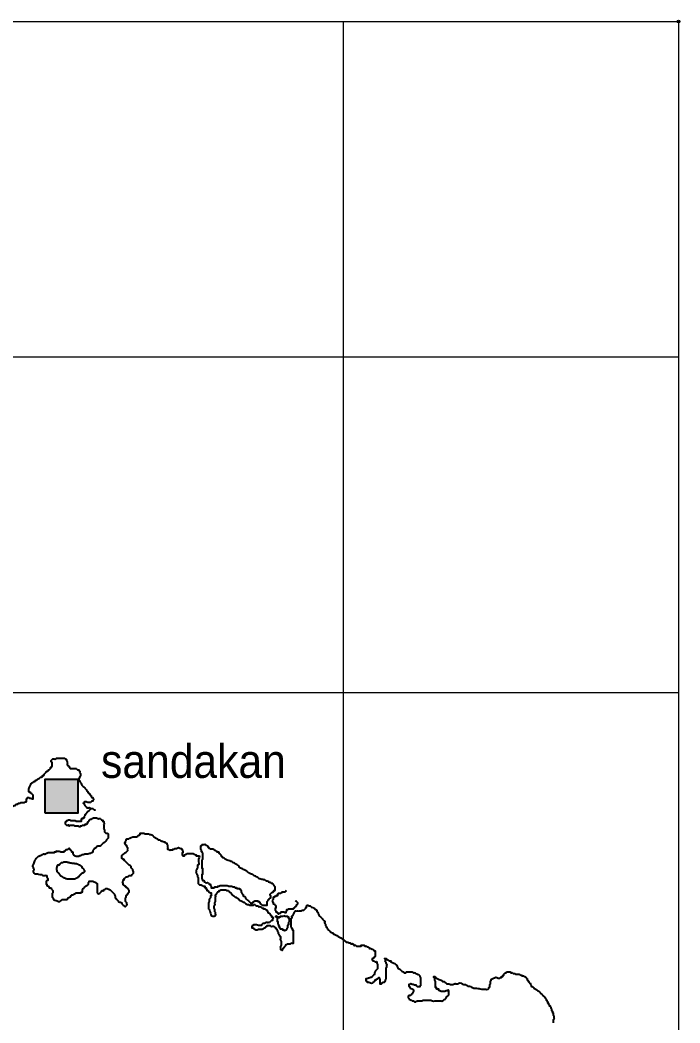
# Model space of a CAD drawing. Header units: metres. Extents: x -400 to 2000400, y -400 to 948520.
# Drawn here: x 1803657 to 2000400, y 601517 to 900400 of the extents above; entities that cross this region are included whole.
import ezdxf
from ezdxf.enums import TextEntityAlignment as Align

# ---------------------------------------------------------------- set-up
doc = ezdxf.new("R2010")
doc.units = ezdxf.units.M
doc.header["$LTSCALE"] = 1600
doc.header["$PDMODE"] = 32
doc.header["$PDSIZE"] = 800
for name, color, linetype, lineweight in [('1', 7, 'Continuous', 25), ('2', 7, 'Continuous', 25), ('3', 7, 'Continuous', 13)]:
    doc.layers.add(name, color=color, linetype=linetype, lineweight=lineweight)

msp = doc.modelspace()

# ---------------------------------------------------------------- hatches: boundary and pattern name
at = {"layer": '2'}
msp.add_hatch(color=256, dxfattribs=at).paths.add_polyline_path([(1811003, 664095), (1821003, 664095), (1821003, 674095), (1811003, 674095)])

# ---------------------------------------------------------------- linework, layer by layer
at = {"layer": '1'}
for points in [[(1795642, 665238), (1796075, 665238), (1796509, 665238), (1796726, 665454), (1797159, 665454), (1798026, 665238), (1798893, 665238), (1799543, 665238), (1799977, 665454), (1800194, 665454), (1800411, 665454), (1800844, 665671), (1801278, 665888), (1801494, 666105), (1801928, 666322), (1802145, 666322), (1802361, 666539), (1802578, 666756), (1803012, 666756), (1803228, 666972), (1803445, 666972), (1803879, 667189), (1804529, 667189), (1804746, 667189), (1804963, 667189), (1805179, 667406), (1805396, 667406), (1805613, 667623), (1805613, 667840), (1805613, 668057), (1805613, 668273), (1805830, 668490), (1805830, 668707), (1806046, 668707), (1806263, 668707), (1806480, 668490), (1806913, 668490), (1807347, 668273), (1807564, 668273), (1807564, 668490), (1807564, 668707), (1807564, 668924), (1807564, 669141), (1807564, 669358), (1807347, 669575), (1807130, 669791), (1806913, 670008), (1806697, 670225), (1806480, 670225), (1806480, 670442), (1806263, 670442), (1806263, 670659), (1806263, 670876), (1806263, 671309), (1806480, 671743), (1806697, 672177), (1806913, 672610), (1807130, 673044), (1807564, 673261), (1807781, 673478), (1807997, 673478), (1808214, 673695), (1808431, 673912), (1808648, 673912), (1808864, 674128), (1809298, 674345), (1809515, 674562), (1809731, 674779), (1809948, 674779), (1810382, 674996), (1810382, 675213), (1810598, 675213), (1810815, 675429), (1810815, 675646), (1811032, 675863), (1811249, 676080), (1811466, 676297), (1811682, 676514), (1812116, 676731), (1812116, 676947), (1812333, 676947), (1812549, 677164), (1812766, 677381), (1812766, 677598), (1812983, 677598), (1812983, 677815), (1813200, 678032), (1813200, 678249), (1813200, 678465), (1813200, 678682), (1813200, 678899)], [(1813200, 678899), (1813200, 679116), (1812983, 679333), (1812983, 679550), (1812983, 679766), (1813200, 679983), (1813416, 680200), (1813633, 680200), (1813850, 680200), (1814283, 680200), (1814500, 680417), (1814717, 680417), (1815151, 680417), (1815367, 680417), (1815584, 680417), (1815801, 680417), (1816018, 680417), (1816451, 680417), (1816668, 680417), (1816885, 680417), (1817101, 680200), (1817318, 680200), (1817318, 679983), (1817535, 679983), (1817535, 679766), (1817752, 679333), (1817752, 679116), (1817752, 678899), (1817752, 678682), (1817752, 678465), (1817969, 678249), (1818185, 677815), (1818402, 677815), (1818402, 677598), (1818619, 677381), (1819052, 677381), (1819269, 677381), (1819486, 677381), (1819703, 677381), (1819919, 677381), (1820136, 677381), (1820353, 677381), (1820570, 677164), (1821003, 676947), (1821220, 676947), (1821220, 676731), (1821437, 676514), (1821437, 676297), (1821437, 676080), (1821654, 675863), (1821654, 675429), (1821654, 675213), (1821437, 674996), (1821437, 674562), (1821220, 674345), (1821220, 673912), (1821437, 673695), (1821437, 673478), (1821654, 673261), (1821654, 673044), (1821870, 672827), (1822087, 672394), (1822304, 672177), (1822521, 671960), (1822737, 671743), (1822954, 671526), (1823171, 671309), (1823388, 671093), (1823604, 670659), (1823821, 670442), (1824038, 670008), (1824255, 670008), (1824255, 669791), (1824471, 669791), (1824471, 669575), (1824688, 669358), (1824905, 669141), (1824905, 668924), (1825122, 668707), (1825339, 668707), (1825339, 668490), (1825555, 668273), (1825555, 668057), (1825339, 667840), (1825339, 667623), (1825122, 667623), (1824905, 667406), (1824688, 667189), (1824471, 667189), (1824255, 667189), (1823821, 667189)], [(1823821, 667189), (1823388, 667406), (1823171, 667406), (1822954, 667406), (1822737, 667189), (1822737, 666972), (1822521, 666972), (1822737, 666756), (1822954, 666322), (1823171, 666105), (1823388, 665888), (1823604, 665671), (1823821, 665671), (1824038, 665671), (1824471, 665671), (1824905, 665454), (1825339, 665454), (1825555, 665238), (1825772, 665021), (1825989, 665021), (1825989, 664804)], [(1824905, 665454), (1823604, 664153), (1823388, 663937), (1823171, 663720), (1823171, 663503), (1822954, 663503), (1822954, 663286), (1822737, 663069), (1822737, 662852), (1822737, 662635), (1822521, 662635), (1822521, 662419), (1822304, 662419), (1822087, 662419), (1822087, 662202), (1821870, 662202), (1821870, 661985), (1821870, 661768), (1821870, 661551), (1821654, 661551), (1821220, 661551), (1821003, 661551), (1820786, 661551), (1820570, 661551), (1820353, 661551), (1820136, 661768), (1819919, 661768), (1819703, 661768), (1819486, 661768), (1819269, 661768), (1819052, 661768), (1818836, 661768), (1818619, 661985), (1818402, 661985), (1818185, 661985), (1817969, 661985), (1817752, 661768), (1817535, 661768), (1817535, 661551), (1817318, 661551), (1817318, 661334), (1817101, 661334), (1817101, 661117), (1817101, 660901), (1817318, 660684), (1817535, 660467), (1818185, 660467), (1818185, 660250), (1818402, 660250), (1818619, 660467), (1818836, 660467), (1819052, 660467), (1819269, 660467), (1819486, 660467), (1819703, 660467), (1819919, 660250), (1820136, 660250), (1820353, 660250), (1820570, 660250), (1820786, 660250), (1821003, 660250), (1821220, 660033), (1821437, 660033), (1821654, 660033), (1821654, 660250), (1821870, 660250), (1822087, 660250), (1822304, 660467), (1822521, 660467), (1822737, 660467), (1822954, 660467), (1822954, 660684), (1823171, 660684), (1823388, 660684), (1823388, 660901), (1823604, 660901), (1823821, 661117), (1823821, 661334), (1824038, 661551), (1824255, 661768), (1824255, 661985), (1824688, 662202), (1825122, 662419), (1825555, 662635), (1825772, 662635), (1826206, 662635), (1826422, 662635), (1826856, 662419), (1827289, 662419), (1827506, 662419), (1827723, 662202)], [(1827723, 662202), (1828156, 661985), (1828373, 661768), (1828373, 661551), (1828590, 661551), (1828590, 661334), (1828590, 661117), (1828807, 660901), (1828590, 660684), (1828590, 660467), (1828590, 660250), (1828590, 660033), (1828590, 659600), (1828590, 659383), (1828807, 658949), (1828807, 658515), (1829024, 658298), (1829240, 658082), (1829457, 658082), (1829674, 658082), (1829891, 657865), (1829891, 657648), (1829891, 657431), (1829891, 657214), (1829891, 656997), (1829891, 656564), (1829457, 656130), (1829240, 655696), (1828807, 655263), (1828156, 654829), (1827723, 654395), (1827073, 654178), (1826856, 654178), (1826422, 653961), (1826206, 653745), (1825989, 653528), (1825772, 653528), (1825772, 653311), (1825555, 653094), (1825339, 652877), (1825339, 652660), (1825339, 652444), (1825122, 652227), (1824905, 652227), (1824688, 652010), (1824471, 652010), (1823821, 651793), (1823604, 651793), (1822954, 651793), (1822521, 651576), (1822087, 651576), (1821654, 651359), (1821437, 651359), (1821220, 651142), (1821003, 651142), (1820786, 651142), (1820570, 651142), (1820353, 651142), (1819919, 651359), (1819703, 651576), (1819486, 651793), (1819486, 652010), (1819269, 652444), (1819052, 652444), (1819052, 652660), (1818836, 652877), (1818619, 653094), (1818619, 653311), (1818402, 653528), (1818185, 653528), (1817969, 653311), (1817752, 653094), (1817318, 653094), (1817101, 652877), (1816885, 652660), (1816668, 652660), (1816668, 652444), (1816451, 652444), (1816234, 652444), (1816018, 652444), (1815801, 652444), (1815367, 652660), (1815151, 652660), (1814717, 652660), (1814283, 652660), (1814283, 652444), (1814067, 652444), (1813850, 652444), (1813850, 652227), (1813633, 652227), (1813416, 652227)], [(1835960, 640300), (1836177, 640517), (1836177, 640734), (1836177, 640951), (1835960, 641167), (1835960, 641384), (1835743, 641601), (1835526, 641818), (1835310, 642035), (1835093, 642035), (1835093, 642252), (1834876, 642252), (1834659, 642469), (1834443, 642685), (1834443, 643119), (1834226, 643553), (1834443, 643770), (1834443, 643986), (1834443, 644203), (1834659, 644203), (1834659, 644420), (1834876, 644637), (1835093, 644854), (1835310, 645071), (1835526, 645071), (1835960, 645288), (1836394, 645504), (1836827, 645504), (1837044, 645721), (1837261, 645938), (1837477, 646155), (1837477, 646372), (1837477, 646589), (1837261, 647022), (1837261, 647239), (1837044, 647456), (1836827, 647890), (1836610, 648323), (1836177, 648540), (1835743, 648974), (1835310, 649408), (1834876, 649841), (1834659, 650058), (1834659, 650275), (1834443, 650275), (1834226, 650492), (1834009, 650492), (1834009, 650709), (1834009, 650926), (1834009, 651142), (1834009, 651359), (1834226, 651576), (1834443, 651793), (1834659, 652010), (1834876, 652227), (1835310, 652444), (1835526, 652660), (1835743, 652877), (1835743, 653094), (1835743, 653311), (1835743, 653745), (1835526, 654178), (1835526, 654395), (1835310, 654395), (1835093, 654612), (1835093, 654829), (1834876, 655046), (1834876, 655263), (1835093, 655263), (1835093, 655696), (1835310, 655913), (1835310, 656130), (1835526, 656347), (1835743, 656347), (1836394, 656564), (1836827, 656781), (1837694, 656997), (1838344, 656997), (1838778, 657214), (1838995, 657431), (1839428, 657648), (1839428, 657865), (1839428, 658082), (1839645, 658082), (1839862, 658082), (1840512, 658082), (1840946, 657865), (1841379, 657865), (1841813, 657865), (1842029, 657865), (1842246, 657648)], [(1842246, 657648), (1842463, 657648), (1842680, 657648), (1843113, 657431), (1843330, 657214), (1843547, 656997), (1843980, 656781), (1844197, 656564), (1844631, 656347), (1844847, 656130), (1845064, 656130), (1845498, 655913), (1845931, 655696), (1846148, 655696), (1846581, 655479), (1846798, 655479), (1846798, 655263), (1847015, 655263), (1847232, 655046), (1847449, 655046), (1847449, 654829), (1847665, 654612), (1847665, 654395), (1847665, 654178), (1847665, 653961), (1847665, 653745), (1847665, 653311), (1847882, 653311), (1848099, 653094), (1848532, 653094), (1848966, 653094), (1849183, 653094), (1849183, 653311), (1849399, 653311), (1849616, 653311), (1849833, 653528), (1850266, 653528), (1850700, 653745), (1851134, 653745), (1851567, 653528), (1851784, 653528), (1851784, 653311), (1852001, 653311), (1852001, 653094), (1852217, 652660), (1852217, 652444), (1852217, 652227), (1852001, 652227), (1852001, 651793), (1852001, 651576), (1852217, 651359), (1852434, 651359), (1852651, 651359), (1852651, 651576), (1852868, 651576), (1853084, 651793), (1853301, 651793), (1853518, 652010), (1853952, 652010), (1854168, 652010), (1854385, 652010), (1854819, 652010), (1855035, 652010), (1855252, 652010), (1855469, 651793), (1855686, 651793), (1855902, 651576), (1856119, 651576), (1856119, 651359), (1856336, 651359), (1856553, 651359), (1856986, 651359), (1857203, 651359)], [(1857853, 654612), (1857853, 654395), (1857637, 654395), (1857637, 654178), (1857420, 654178), (1857420, 653961), (1857420, 653745), (1857420, 653528), (1857420, 653311), (1857637, 653094), (1857637, 652877), (1857637, 652660), (1857853, 652660), (1857853, 652444), (1858070, 652227), (1858070, 652010), (1858070, 651793), (1858070, 651576), (1858070, 651359), (1858070, 651142), (1858070, 650926), (1858070, 650709), (1858070, 650492), (1858070, 650275), (1857853, 650058), (1857853, 649841), (1857853, 649625), (1857853, 649408), (1857853, 649191), (1857853, 648974), (1857853, 648757), (1857853, 648540), (1857853, 648323), (1857853, 648107), (1857853, 647890), (1857853, 647673), (1858070, 647673), (1858070, 647456), (1858070, 647239), (1858070, 647022), (1858070, 646806), (1858070, 646589), (1858070, 646372), (1858070, 646155), (1858070, 645938), (1858070, 645721), (1857853, 645721), (1857853, 645504), (1857853, 645288), (1857853, 645071), (1857853, 644854), (1857853, 644637), (1857853, 644420), (1858070, 644203), (1858070, 643986), (1858287, 643986), (1858504, 643770), (1858504, 643553), (1858720, 643553), (1858937, 643336), (1859587, 643336), (1859804, 643119), (1860021, 642902), (1860238, 642902), (1860454, 642685), (1860454, 642469), (1860671, 642252), (1860671, 642035), (1860671, 641818), (1860888, 641818), (1861105, 641818), (1861538, 641818), (1861755, 642035), (1861972, 642035), (1862189, 642035), (1862405, 642035), (1862622, 642035), (1862622, 642252), (1862839, 642252), (1863056, 642252), (1863272, 642469), (1863489, 642469), (1863706, 642469), (1863923, 642469), (1864139, 642469), (1864356, 642469), (1864573, 642469), (1865007, 642469), (1865223, 642469), (1865440, 642469), (1865874, 642252)], [(1879313, 642685), (1879096, 642902), (1878879, 643119), (1878663, 643119), (1878229, 643336), (1878012, 643336), (1877796, 643553), (1877362, 643770), (1877145, 643770), (1876929, 643986), (1876278, 644203), (1875194, 644420), (1874761, 644637), (1874544, 644854), (1874111, 645071), (1873027, 645721), (1872377, 645938), (1871943, 646155), (1871509, 646589), (1871076, 646806), (1870642, 647022), (1869992, 647456), (1869342, 647673), (1869125, 647890), (1868908, 648323), (1868258, 648757), (1867824, 648974), (1867391, 649191), (1866957, 649408), (1866741, 649625), (1866524, 649625), (1866307, 649841), (1866090, 649841), (1865440, 650058), (1865007, 650275), (1864573, 650492), (1864356, 650709), (1864139, 650709), (1863923, 650926), (1863923, 651142), (1863706, 651142), (1863706, 651359), (1863489, 651576), (1863272, 651793), (1863056, 652010), (1862839, 652444), (1862405, 652444), (1862405, 652660), (1862189, 652660), (1861972, 652877), (1861755, 652877), (1861538, 653094), (1861105, 653311), (1860888, 653311), (1860671, 653311), (1860454, 653311), (1860238, 653528), (1860021, 653528), (1860021, 653745), (1859804, 653745), (1859804, 653961), (1859587, 654178), (1859371, 654395), (1859154, 654395), (1858937, 654612), (1858504, 654612), (1858287, 654612), (1857853, 654612)], [(1813416, 652227), (1813200, 652227), (1812983, 652227), (1812766, 652227), (1812549, 652227), (1812333, 652227), (1812116, 652227), (1811899, 652227), (1811682, 652010), (1811466, 652010), (1811249, 651793), (1810815, 651793), (1810598, 651793), (1810382, 651576), (1810165, 651576), (1809731, 651359), (1809515, 651359), (1809298, 651142), (1809081, 651142), (1808864, 650926), (1808648, 650709), (1808214, 650275), (1807997, 649841), (1807781, 649191), (1807564, 648757), (1807347, 648323), (1807347, 648107), (1807564, 647890), (1807564, 647673), (1807781, 647456), (1807781, 647239), (1807781, 647022), (1807564, 646806), (1807564, 646589), (1807781, 646155), (1808431, 645938), (1808864, 645938), (1809515, 645721), (1810165, 645721), (1810598, 645504), (1810815, 645504), (1811032, 645504), (1811249, 645504), (1811466, 645504), (1811682, 645288), (1811682, 645071), (1811682, 644854), (1811899, 644420), (1811899, 644203), (1811899, 643986), (1811682, 643986), (1811466, 643770), (1811466, 643553), (1811466, 643336), (1811466, 642902), (1811682, 642902), (1811682, 642685), (1811682, 642469), (1812116, 642252), (1812333, 641818), (1812766, 641818), (1812983, 641601), (1813200, 641167), (1813416, 640951), (1813416, 640734), (1813416, 640517), (1813416, 640300), (1813200, 640083), (1813200, 639866), (1813200, 639650), (1813200, 639433), (1813200, 639216), (1813200, 638999), (1813416, 638782), (1813633, 638348), (1814067, 638132), (1814717, 637915), (1815151, 637698), (1815801, 637915), (1816018, 638132), (1816668, 638348), (1817318, 638348), (1817535, 638348), (1817752, 638348), (1817969, 638782), (1818402, 638999), (1818836, 639216), (1819052, 639650), (1819269, 639650), (1819703, 639866), (1820136, 640083)], [(1816551, 644841), (1816348, 645044), (1816145, 645146), (1815840, 645247), (1815739, 645349), (1815637, 645552), (1815536, 645654), (1815536, 645755), (1815434, 645857), (1815332, 645959), (1815231, 646162), (1815028, 646263), (1814825, 646467), (1814723, 646568), (1814723, 646670), (1814723, 646873), (1814723, 646975), (1814621, 647076), (1814621, 647280), (1814621, 647483), (1814621, 647686), (1814621, 647889), (1814723, 647991), (1814723, 648093), (1814723, 648194), (1814825, 648194), (1814825, 648296), (1814825, 648398), (1814825, 648499), (1814926, 648601), (1815028, 648601), (1815129, 648601), (1815231, 648601), (1815332, 648601), (1815434, 648601), (1815434, 648702), (1815536, 648702), (1815536, 648804), (1815536, 648906), (1815739, 649007)], [(1815739, 649007), (1816044, 649312), (1816348, 649312), (1816551, 649414), (1816755, 649515), (1816856, 649515), (1816958, 649515), (1817059, 649515), (1817263, 649515), (1817364, 649515), (1817466, 649515), (1817567, 649515), (1817770, 649414), (1817974, 649414), (1818177, 649312), (1818380, 649312), (1818583, 649211), (1818786, 649211), (1818990, 649211), (1819294, 649109), (1819396, 649109), (1819599, 649109), (1819802, 649109), (1820209, 649007), (1820412, 649007), (1820513, 649007), (1820615, 648906), (1820818, 648906), (1821021, 648804), (1821123, 648702), (1821326, 648601), (1821428, 648601), (1821631, 648398), (1821834, 648296), (1821935, 648194), (1822037, 648093), (1822037, 647991), (1822240, 647788), (1822443, 647585), (1822545, 647483), (1822647, 647280), (1822748, 647076), (1822850, 646975), (1822850, 646873), (1822850, 646772), (1822850, 646670), (1822850, 646568), (1822748, 646568), (1822748, 646467), (1822647, 646467), (1822647, 646365), (1822545, 646263), (1822443, 646263), (1822342, 646162), (1822240, 646162), (1822037, 646060), (1821935, 645959), (1821834, 645857), (1821732, 645755), (1821631, 645755), (1821631, 645654), (1821529, 645552), (1821428, 645450), (1821326, 645349), (1821224, 645247), (1821224, 645146), (1821123, 645044), (1821021, 645044), (1821021, 644942), (1820920, 644841), (1820716, 644739), (1820513, 644637), (1820310, 644536), (1820209, 644434), (1820107, 644434), (1819904, 644333), (1819802, 644333), (1819599, 644333), (1819396, 644333), (1819091, 644333), (1818786, 644333), (1818583, 644333), (1818278, 644333), (1818075, 644333), (1817872, 644333), (1817669, 644333), (1817466, 644434), (1817263, 644434), (1817059, 644637), (1816755, 644739), (1816551, 644841)], [(1857203, 651359), (1856986, 648974), (1856986, 648757), (1856769, 648757), (1856769, 648540), (1856553, 648540), (1856553, 648323), (1856553, 648107), (1856553, 647890), (1856553, 647673), (1856336, 647456), (1856336, 647239), (1856119, 647022), (1856119, 646806), (1856119, 646589), (1856119, 646372), (1856119, 646155), (1856336, 645938), (1856336, 645721), (1856553, 645504), (1856553, 645288), (1856553, 645071), (1856769, 644854), (1856769, 644637), (1856769, 644420), (1856769, 643986), (1856769, 643770), (1856769, 643553), (1856769, 643336), (1856769, 643119), (1856986, 642902), (1857203, 642685), (1857637, 642685), (1857853, 642469), (1858070, 642469), (1858287, 642252), (1858720, 642252), (1858720, 642035), (1858937, 641818), (1859154, 641818), (1859154, 641601), (1859154, 641384), (1859371, 641384), (1859371, 641167), (1859371, 640951), (1859587, 640951), (1860021, 640517), (1860454, 640300), (1860671, 640300), (1860671, 640083), (1860671, 639866), (1860671, 639650), (1860671, 639433), (1860454, 639433), (1860454, 639216), (1860454, 638999), (1860454, 638782), (1860238, 638565), (1860021, 638348), (1860021, 638132), (1860021, 637915), (1860021, 637698), (1859804, 637264), (1859804, 637047), (1859804, 636614), (1859804, 636397), (1859804, 636180), (1859804, 635963), (1859804, 635746), (1860021, 635313), (1860238, 634879), (1860454, 634228), (1860671, 633578), (1861105, 633361), (1861538, 633361), (1861972, 633578), (1861972, 634011), (1861972, 634228), (1861972, 634445), (1861755, 634662), (1861755, 634879), (1861755, 635096), (1861755, 635313), (1861538, 635746), (1861538, 635963), (1861538, 636180), (1861538, 636397), (1861755, 636614), (1861755, 637047), (1861755, 637264), (1861972, 637698)], [(1820136, 640083), (1820353, 640300), (1820786, 640300), (1821220, 640300), (1821437, 640300), (1821870, 640300), (1821870, 640517), (1822087, 640517), (1822304, 640734), (1822304, 640951), (1822304, 641167), (1822521, 641601), (1822737, 641818), (1822954, 642035), (1823171, 642252), (1823604, 642469), (1823821, 642685), (1824038, 642902), (1824038, 643336), (1824255, 643553), (1824255, 643770), (1824471, 643770), (1824905, 643770), (1825339, 643770), (1825772, 643553), (1826206, 643336), (1826422, 643119), (1826639, 643119), (1826639, 642685), (1826639, 642469), (1826639, 641818), (1826639, 641601), (1826639, 641384), (1826639, 641167), (1826639, 640951), (1826639, 640734), (1826639, 640517), (1826639, 640300), (1826856, 640083), (1827289, 640083), (1827506, 640300), (1827723, 640517), (1827940, 640734), (1828156, 640951), (1828590, 640951), (1828590, 641167), (1829024, 641384), (1829240, 641601), (1829457, 641601), (1829674, 641601), (1829891, 641384), (1830107, 641384), (1830541, 641167), (1830758, 640951), (1830974, 640734), (1831191, 640517), (1831408, 640300), (1831625, 640083), (1831841, 639866), (1831841, 639650), (1832058, 639433), (1832058, 639216), (1832058, 638782), (1832275, 638565), (1832709, 638132), (1832925, 637915), (1833359, 637481), (1833576, 637481), (1834009, 637264), (1834009, 637047), (1834226, 636830), (1834443, 636614), (1834659, 636397), (1834876, 636180), (1835093, 636180), (1835310, 636397), (1835526, 636614), (1835526, 637047), (1835310, 637481), (1835093, 637698), (1835093, 637915), (1835093, 638132), (1835093, 638565), (1835093, 638782), (1835310, 638999), (1835310, 639216), (1835310, 639433), (1835526, 639650), (1835743, 639866), (1835743, 640083), (1835960, 640300)], [(1865874, 642252), (1866307, 642252), (1866524, 642252), (1866741, 642252), (1867174, 642035), (1867391, 642035), (1867608, 642035), (1867824, 641818), (1868041, 641818), (1868258, 641818), (1868258, 641601), (1868475, 641601), (1868692, 641601), (1868908, 641601), (1869125, 641601), (1869125, 641384), (1869342, 641384), (1869342, 641167), (1869559, 640951), (1869559, 640734), (1869559, 640517), (1869775, 640300), (1869775, 640083), (1869992, 639866), (1870209, 639650), (1870209, 639433), (1870642, 639216), (1870859, 638782), (1871293, 638348), (1871509, 638132), (1871943, 637698), (1872377, 637264), (1872593, 637047), (1872810, 637047), (1872810, 637264), (1873027, 637264), (1873027, 637481), (1873244, 637481), (1873244, 637698), (1873460, 637698), (1873677, 637915), (1873894, 637915), (1874111, 637915), (1874327, 637915), (1874544, 637915), (1874544, 637698), (1874761, 637698), (1874978, 637698), (1874978, 637481), (1875194, 637481), (1875194, 637264), (1875411, 637047), (1875628, 636830), (1875845, 636614), (1876062, 636614), (1876278, 636614), (1876495, 636614), (1876712, 636614), (1876929, 636614), (1877145, 636614), (1877362, 636614), (1877362, 636830), (1877362, 637047), (1877362, 637264), (1877362, 637481), (1877362, 637698), (1877579, 637915), (1877579, 638132), (1877796, 638348), (1878012, 638565), (1878229, 638782), (1878446, 638782), (1878446, 638999), (1878446, 639216), (1878446, 639433), (1878229, 639650), (1878229, 639866), (1878446, 640083), (1878663, 640300), (1878879, 640517), (1879096, 640517), (1879096, 640734), (1879313, 640734), (1879313, 640951), (1879530, 640951), (1879747, 641384), (1879747, 641601), (1879747, 641818), (1879747, 642035), (1879530, 642252), (1879313, 642685)], [(1861972, 637698), (1861972, 637915), (1861972, 638132), (1861972, 638565), (1861972, 638782), (1861972, 638999), (1861972, 639433), (1861972, 639650), (1862189, 639866), (1862405, 640300), (1862622, 640517), (1862839, 640734), (1863056, 640734), (1863056, 640951), (1863272, 640951), (1863489, 641167), (1863706, 641167), (1863923, 641167), (1864139, 641167), (1864573, 641167), (1864790, 641167), (1865007, 641167), (1865223, 640951), (1865657, 640951), (1865874, 640734), (1866090, 640517), (1866307, 640517), (1866524, 640300), (1866741, 639866), (1866957, 639650), (1867391, 639433), (1867608, 639216), (1867824, 638999), (1868041, 638999), (1868258, 638782), (1868692, 638565), (1869125, 638132), (1869559, 637915), (1869992, 637698), (1870209, 637481), (1870426, 637481), (1870642, 637264), (1871076, 637047), (1871293, 636830), (1871509, 636830), (1871726, 636830), (1872160, 636614), (1872593, 636614), (1872810, 636614), (1873027, 636614), (1873244, 636614), (1873460, 636830), (1873677, 636830), (1873894, 636614), (1874111, 636397), (1874327, 636397), (1874544, 636397), (1874761, 636180), (1875194, 636180), (1875628, 635963), (1875845, 635746), (1876062, 635746), (1876278, 635746), (1876278, 635529), (1876712, 635529), (1876929, 635313), (1877145, 635096), (1877362, 635096), (1877362, 634879), (1877579, 634662), (1877579, 634445), (1878012, 634228), (1878229, 633795), (1878446, 633578), (1878663, 633361), (1878663, 633144), (1878879, 633144), (1878879, 632927), (1879096, 632927), (1879096, 632710), (1878879, 632494), (1878879, 632060), (1878663, 632060), (1878446, 631843), (1878229, 631626), (1877796, 631409), (1877362, 631409), (1877145, 631409), (1876929, 631409), (1876495, 631192), (1876278, 631192)], [(1882998, 640951), (1882781, 640734), (1882564, 640517), (1882348, 640517), (1882131, 640517), (1881914, 640517), (1881697, 640517), (1881697, 640300), (1881481, 640300), (1881264, 640083), (1881047, 640083), (1880830, 640083), (1880614, 640083), (1880614, 639866), (1880397, 639866), (1880397, 639650), (1880397, 639433), (1880180, 639433), (1879963, 639433), (1879963, 639216), (1879747, 639216), (1879530, 639216), (1879530, 638999), (1879313, 638999), (1879096, 638782), (1879096, 638565), (1879096, 638348), (1878879, 638132), (1878879, 637915), (1878879, 637698), (1878879, 637481), (1879096, 637481), (1879096, 637264), (1879096, 637047), (1879313, 637047), (1879530, 636830), (1879747, 636614), (1879963, 636397), (1879963, 636180), (1879963, 635963), (1879963, 635746), (1879747, 635746), (1879747, 635529), (1879747, 635313), (1879747, 635096), (1879963, 634879), (1879963, 634662), (1880180, 634662), (1880180, 634445), (1880397, 634445), (1880397, 634228), (1880614, 634228), (1880614, 634011), (1880830, 634011), (1880830, 634228), (1881047, 634228), (1881264, 634228), (1881481, 634445), (1881481, 634662), (1881697, 634662), (1881914, 634662), (1882131, 634662), (1882348, 634662), (1882564, 634445), (1882781, 634445), (1882998, 634445), (1882998, 634662), (1883215, 634879), (1883215, 635096), (1883215, 635313), (1883432, 635313), (1883648, 635529), (1883865, 635529), (1884082, 635529), (1884299, 635529), (1884515, 635529), (1884732, 635529), (1884949, 635529), (1885166, 635529), (1885166, 635746), (1885382, 635746), (1885599, 635963), (1885816, 636180), (1886033, 636397), (1886033, 636614), (1886249, 636830), (1886466, 637047), (1886466, 637264), (1886249, 637481), (1886033, 637698), (1885816, 637915)], [(1885166, 628373), (1885166, 628590), (1885166, 628807), (1885166, 629024), (1884949, 629024), (1884949, 629458), (1884732, 629674), (1884732, 629891), (1884515, 630108), (1884515, 630542), (1884515, 630759), (1884515, 630976), (1884515, 631192), (1884515, 631409), (1884515, 631626), (1884515, 632060), (1884515, 632277), (1884515, 632494), (1884732, 632710), (1884732, 633144), (1884732, 633361), (1884949, 633578), (1885166, 633795), (1885166, 634011), (1885382, 634228), (1885382, 634445), (1885599, 634662), (1885816, 634879), (1886033, 634879), (1886249, 634879), (1886683, 634879), (1886900, 634879), (1887333, 634879), (1887550, 634879), (1887767, 635096), (1887984, 635096), (1888417, 635313), (1888634, 635529), (1888851, 635746), (1888851, 635963), (1889067, 635963), (1889067, 636180), (1889067, 636397), (1889284, 636397), (1889284, 636614), (1889501, 636614), (1889718, 636397), (1890151, 636397), (1890368, 636180), (1890802, 635963), (1891018, 635963), (1891235, 635746), (1891452, 635746), (1891452, 635529), (1891669, 635313), (1891885, 635313), (1892102, 635096), (1892102, 634879), (1892319, 634662), (1892536, 634228), (1892536, 634011), (1892752, 633795), (1892752, 633578), (1893186, 633144), (1893403, 632927), (1893620, 632710), (1893836, 632494), (1894053, 632277), (1894270, 632060), (1894487, 631843), (1894487, 631626), (1894487, 631192), (1894703, 630976), (1894703, 630759), (1894703, 630542), (1894920, 630325), (1894920, 630108), (1895137, 630108), (1895137, 629891), (1895354, 629674), (1895354, 629458), (1895570, 629241), (1895787, 629024), (1896004, 628807), (1896221, 628590), (1896437, 628590), (1896654, 628373), (1896871, 628373), (1896871, 628157), (1897088, 628157), (1897088, 627940), (1897305, 627940)], [(1876278, 631192), (1876062, 631192), (1875845, 630976), (1875628, 630759), (1875628, 630542), (1875411, 630542), (1875194, 630542), (1874761, 630542), (1874111, 630759), (1873460, 630759), (1873244, 630759), (1873244, 630542), (1873027, 630542), (1872810, 630325), (1872810, 630108), (1872810, 629891), (1873027, 629891), (1873244, 629674), (1873460, 629458), (1873677, 629458), (1873894, 629241), (1874111, 629241), (1874327, 629241), (1874761, 629458), (1875411, 629458), (1875845, 629458), (1876278, 629674), (1876495, 629891), (1876712, 629891), (1876929, 630108), (1877145, 630325), (1877362, 630325), (1877362, 630542), (1877796, 630542), (1878229, 630542), (1878446, 630325), (1878879, 630325), (1879096, 630325), (1879313, 630325), (1879530, 630108), (1879747, 629891), (1879963, 629891), (1879963, 629674), (1880180, 629458), (1880180, 629241), (1880397, 629024), (1880397, 628807), (1880614, 628590), (1880614, 628157), (1881047, 627723), (1881047, 627506), (1881264, 627289), (1881264, 626639), (1881264, 626205), (1881481, 625771), (1881481, 625338), (1881481, 624904), (1881481, 624687), (1881264, 624253), (1881264, 624036), (1881264, 623820), (1881264, 623603), (1881264, 623386), (1881481, 623386), (1881697, 623169), (1881914, 623169), (1881914, 623386), (1882131, 623603), (1882131, 623820), (1882348, 624036), (1882564, 624253), (1882781, 624470), (1882998, 624904), (1883215, 624904), (1883432, 625121), (1883648, 625121), (1884082, 625121), (1884299, 625121), (1884515, 625338), (1884732, 625338), (1884949, 625338), (1885166, 625338), (1885166, 625554), (1885166, 625771), (1885166, 626205), (1885166, 626639), (1885166, 627072), (1885166, 627506), (1885166, 627723), (1885166, 627940), (1885166, 628373)], [(1882348, 633578), (1882131, 633361), (1881914, 633361), (1881697, 633361), (1881481, 633361), (1881264, 633361), (1881264, 633144), (1881047, 633144), (1881047, 632927), (1880830, 632927), (1880614, 632927), (1880614, 633144), (1880397, 633144), (1880180, 633144), (1880180, 633361), (1879963, 633361), (1879963, 633144), (1880180, 632927), (1880397, 632710), (1880397, 632494), (1880397, 632277), (1880397, 632060), (1880397, 631843), (1880397, 631626), (1880614, 631626), (1880614, 631409), (1880614, 631192), (1880614, 630976), (1880830, 630759), (1880830, 630542), (1880830, 630325), (1881047, 630325), (1881047, 630108), (1881047, 629891), (1881264, 629674), (1881264, 629458), (1881481, 629458), (1881697, 629458), (1881914, 629458), (1881914, 629241), (1882131, 629241), (1882348, 629241), (1882348, 629024), (1882564, 629024), (1882781, 629024), (1882998, 629241), (1883215, 629458), (1883215, 629674), (1883432, 629891), (1883432, 630108), (1883432, 630325), (1883432, 630542), (1883648, 630759), (1883648, 630976), (1883648, 631192), (1883648, 631409), (1883865, 631626), (1883865, 631843), (1883865, 632060), (1883865, 632277), (1883865, 632494), (1883865, 632710), (1883648, 632710), (1883648, 632927), (1883648, 633144), (1883432, 633144), (1883432, 633361), (1883215, 633361), (1882348, 633578)], [(1897305, 627940), (1900415, 626077), (1900649, 625843), (1900882, 625609), (1901116, 625609), (1901350, 625609), (1901818, 625375), (1902051, 625375), (1902285, 625141), (1902753, 625141), (1902987, 625141), (1902987, 624907), (1903220, 624907), (1903220, 624673), (1903688, 624673), (1903922, 624439), (1904156, 624439), (1904390, 624439), (1904623, 624439), (1904857, 624439), (1905091, 624439), (1905325, 624439), (1905325, 624673), (1905792, 624673), (1906026, 624673), (1906260, 624673), (1906494, 624439), (1906961, 624439), (1907195, 624205), (1907429, 624205), (1907663, 623972), (1907897, 623738), (1908130, 623738), (1908364, 623738), (1908598, 623504), (1908832, 623504), (1909066, 623270), (1909299, 623036), (1909533, 623036), (1909533, 622802), (1909533, 622568), (1909533, 622334), (1909533, 622100), (1909533, 621866), (1909533, 621633), (1909533, 621399), (1909299, 621165), (1909066, 620931), (1909066, 620697), (1908832, 620697), (1908598, 620463), (1908598, 620229), (1908832, 619995), (1909066, 619995), (1909533, 619761), (1909767, 619761), (1910001, 619761), (1910001, 619527), (1910001, 619294), (1910235, 619060), (1910235, 618826), (1910235, 618592), (1910235, 618358), (1910235, 618124), (1910235, 617656), (1910001, 617422), (1909767, 617188), (1909533, 616955), (1909533, 616721), (1909299, 616487), (1909299, 616019), (1909066, 615785), (1908832, 615551), (1908598, 615317), (1908364, 615083), (1908130, 615083), (1907663, 614849), (1907429, 614849), (1907195, 614616), (1906961, 614616), (1906728, 614616), (1906728, 614382), (1906728, 614148), (1906961, 613914), (1907195, 613914), (1907195, 613680), (1907663, 613680), (1908130, 613446), (1908832, 613446), (1909066, 613680), (1909066, 613914)], [(1909066, 613914), (1909299, 613914), (1909533, 614148), (1909533, 614382), (1909767, 614382), (1910001, 614616), (1910235, 614616), (1910469, 614849), (1910702, 615083), (1910702, 614849), (1910936, 614616), (1910936, 614382), (1910936, 613914), (1910936, 613680), (1910936, 613212), (1911170, 613212), (1911404, 613212), (1911638, 613446), (1911871, 613680), (1912339, 613680), (1912573, 614148), (1912573, 614382), (1912807, 614616), (1912807, 615083), (1912807, 615317), (1912807, 615551), (1912807, 615785), (1912807, 616019), (1912807, 616253), (1912807, 616487), (1912807, 616955), (1912807, 617188), (1912807, 617422), (1912807, 617656), (1912807, 617890), (1913040, 618124), (1913040, 618358), (1913040, 618592), (1913040, 619060), (1912807, 619294), (1912807, 619527), (1912573, 619761), (1912573, 619995), (1912573, 620229), (1912573, 620463), (1912339, 620697), (1912573, 620697), (1912807, 620697), (1913040, 620463), (1913508, 620229), (1913976, 619995), (1914209, 619995), (1914209, 619761), (1914677, 619527), (1915145, 619294), (1915612, 619060), (1915846, 618826), (1916080, 618358), (1916314, 617890), (1917015, 617422), (1917483, 616955), (1917950, 616721), (1918184, 616487), (1918418, 616487), (1918652, 616487), (1918886, 616721), (1919353, 616721), (1919587, 616721), (1919821, 616721), (1920055, 616721), (1920289, 616721), (1920522, 616721), (1920990, 616487), (1921224, 616487), (1921458, 616487), (1921691, 616253), (1922159, 616019), (1922627, 615785), (1922860, 615551), (1922860, 615317), (1923094, 615083), (1923094, 614849), (1923094, 614616), (1923094, 614382), (1923094, 614148), (1923094, 613680), (1923094, 613446), (1923094, 613212), (1923094, 612978), (1923094, 612744), (1922860, 612511)], [(1927537, 612511), (1927537, 612744), (1927537, 612978), (1927537, 613212), (1927537, 613446), (1927537, 613680), (1927537, 613914), (1927303, 614148), (1927303, 614382), (1927303, 614616), (1927303, 614849), (1927069, 615083), (1927069, 615317), (1927303, 615317), (1927537, 615083), (1927770, 614849), (1928238, 614616), (1928939, 614382), (1929407, 614148), (1929641, 613914), (1929875, 613914), (1930342, 613680), (1930576, 613446), (1931044, 613212), (1931511, 613212), (1931979, 612978), (1932447, 612978), (1932680, 612978), (1933148, 613212), (1933616, 613212), (1933849, 613212), (1934317, 613212), (1934785, 613446), (1935486, 613212), (1935954, 612978), (1936188, 612978), (1936421, 612978), (1936655, 612744), (1936889, 612744), (1937123, 612511), (1937357, 612511), (1938526, 612043), (1940162, 611809), (1941565, 611575), (1942500, 611575), (1943202, 611575), (1943436, 611809), (1943436, 612043), (1943669, 612277), (1943669, 612511), (1943669, 612744), (1943669, 612978), (1943903, 613212), (1943903, 613446), (1943903, 613680), (1943903, 613914), (1944137, 614148), (1944137, 614382), (1944371, 614616), (1944838, 614849), (1945306, 615083), (1945774, 615083), (1946241, 614849), (1946475, 614849), (1946709, 614849), (1946943, 615083), (1947177, 615083), (1947177, 615317), (1947410, 615317), (1947644, 615551), (1947644, 615785), (1947878, 615785), (1947878, 616019), (1948112, 616253), (1948346, 616487), (1948579, 616487), (1948813, 616721), (1949047, 616721), (1949281, 616721), (1949515, 616721), (1949748, 616721), (1949982, 616487), (1950216, 616487), (1950450, 616487), (1950684, 616253), (1950917, 616253), (1951151, 616253), (1951385, 616019), (1951619, 616019), (1951853, 616019), (1952087, 616019)], [(1952087, 616019), (1952320, 616019), (1952554, 616019), (1953022, 615785), (1953256, 615785), (1953256, 615551), (1953489, 615551), (1953723, 615551), (1953957, 615317), (1954191, 615317), (1954425, 615083), (1954658, 614849), (1954892, 614616), (1954892, 614382), (1955126, 614148), (1955126, 613914), (1955360, 613914), (1955360, 613680), (1955594, 613446), (1955827, 613212), (1955827, 612978), (1956061, 612744), (1956061, 612511), (1956529, 612277), (1956763, 612043), (1956997, 611809), (1957464, 611575), (1957698, 611341), (1958166, 611107), (1958399, 610873), (1958633, 610639), (1958867, 610405), (1959101, 610172), (1959335, 609938), (1959568, 609704), (1959802, 609470), (1960036, 609236), (1960270, 609002), (1960270, 608768), (1960504, 608534), (1960504, 608300), (1960737, 608300), (1960737, 608066), (1960971, 607833), (1960971, 607599), (1960971, 607365), (1961205, 607365), (1961205, 607131), (1961439, 606897), (1961439, 606663), (1961673, 606663), (1961673, 606429), (1961907, 606195), (1961907, 605961), (1962140, 605727), (1962140, 605494), (1962140, 605260), (1962374, 605026), (1962374, 604792), (1962374, 604558), (1962608, 604558), (1962608, 604324), (1962608, 604090), (1962608, 603856), (1962842, 603622), (1962842, 603388), (1962842, 603155), (1962842, 602921), (1962842, 602687), (1962608, 602453), (1962608, 602219), (1962608, 601985), (1962608, 601751), (1962608, 601517)], [(1922860, 612511), (1922860, 612277), (1922627, 612277), (1922393, 612277), (1922159, 612277), (1921925, 612511), (1921691, 612744), (1921224, 612744), (1920990, 612978), (1920756, 612978), (1920522, 612978), (1920289, 613212), (1920055, 613212), (1919821, 612978), (1919587, 612978), (1919587, 612744), (1919587, 612511), (1919821, 612277), (1919821, 612043), (1920289, 611809), (1920756, 611575), (1920990, 611341), (1920990, 611107), (1920990, 610873), (1920756, 610639), (1920522, 610172), (1920289, 609938), (1920055, 609704), (1919821, 609704), (1919587, 609704), (1919587, 609470), (1919353, 609470), (1919353, 609236), (1919353, 609002), (1919587, 608768), (1919821, 608534), (1920289, 608300), (1920756, 608066), (1920990, 608066), (1921224, 607833), (1921691, 607833), (1922159, 608066), (1922393, 608066), (1922627, 608066), (1923094, 608066), (1923328, 608066), (1923562, 608066), (1923796, 608300), (1924029, 608300), (1924497, 608300), (1924731, 608300), (1925432, 608300), (1925900, 608300), (1926134, 608300), (1926601, 608066), (1927303, 608066), (1927770, 608066), (1928004, 608066), (1928238, 608066), (1928706, 608066), (1929173, 608066), (1929641, 608066), (1929875, 608300), (1930108, 608534), (1930576, 608768), (1930810, 609236), (1931044, 609470), (1931278, 609704), (1931511, 609938), (1931511, 610172), (1931511, 610405), (1931511, 610873), (1931511, 611107), (1931278, 611341), (1931044, 611107), (1930576, 611107), (1930342, 610873), (1930108, 610873), (1929641, 610873), (1929407, 610873), (1929173, 610873), (1928939, 611107), (1928706, 611107), (1928472, 611341), (1928472, 611575), (1928238, 611575), (1927770, 611809), (1927770, 612043), (1927537, 612043), (1927537, 612277), (1927537, 612511)]]:
    msp.add_spline(points, degree=3, dxfattribs=at)
at = {"layer": '2'}
msp.add_lwpolyline([(1811003, 664095), (1821003, 664095), (1821003, 674095), (1811003, 674095)], close=True, dxfattribs=at)
at = {"layer": '3'}
for p, q in [((1500000, 900000), (2000000, 900000)), ((1900000, 900000), (1900000, 400000)), ((2000000, 900000), (2000000, 400000)), ((1500000, 800000), (2000000, 800000)), ((1500000, 700000), (2000000, 700000))]:
    msp.add_line(p, q, dxfattribs=at)
msp.add_point((2000000, 900000), dxfattribs=at)

# ---------------------------------------------------------------- texts
at = {"layer": '2', "width": 0.95}
msp.add_text('sandakan', height=10000, dxfattribs=at).set_placement((1855358, 674543), align=Align.CENTER)

doc.saveas('drawing.dxf')
